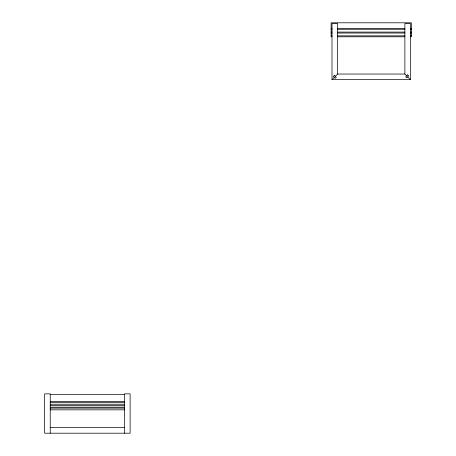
<?xml version="1.0" encoding="UTF-8"?>
<svg xmlns="http://www.w3.org/2000/svg" width="456" height="456" viewBox="0 0 456 456"><rect width="100%" height="100%" fill="white"/><g stroke="black" fill="none" stroke-linecap="round" stroke-linejoin="round"><path stroke-width="0.68" d="M335.308 76.351L337.611 74.043L337.611 23.587L332.008 23.587L332.008 79.646L334.316 77.338M331.124 28.329L332.008 28.329M337.611 28.329L404.831 28.329M410.491 28.329L411.369 28.329M331.124 29.269L332.008 29.269M337.611 29.269L404.831 29.269M410.491 29.269L411.369 29.269M331.124 32.091L332.008 32.091M337.611 32.091L404.882 32.091M410.491 32.091L411.369 32.091M331.124 33.032L332.008 33.032M337.611 33.032L404.882 33.032M410.491 33.032L411.369 33.032M331.124 35.853L332.008 35.853M337.611 35.853L404.882 35.853M410.491 35.853L411.369 35.853M332.008 36.793L331.124 36.793L331.124 22.8L411.369 22.8L411.369 36.793L410.491 36.793M337.611 36.793L404.882 36.793M337.611 74.043L404.882 74.043L406.695 75.856M332.008 79.646L410.491 79.646L410.491 23.587L404.882 23.587L404.882 74.043M50.234 394.429L124.511 394.429M50.234 401.337L124.511 401.337M50.234 402.323L124.511 402.323M50.234 404.233L124.511 404.233M50.234 405.321L124.511 405.321M50.234 407.174L124.511 407.174M50.234 408.103L124.511 408.103M50.234 409.841L124.511 409.841M50.234 427.597L124.511 427.597M407.687 76.842L410.491 79.646M124.511 433.2L124.511 393.853L130.12 393.853L130.12 433.2L44.631 433.2L44.631 393.853L50.234 393.853L50.234 433.2M334.316 75.36L333.325 76.351L335.308 78.329L336.294 77.338L334.316 75.36M407.687 74.864L405.703 76.842L406.695 77.834L408.679 75.856L407.687 74.864"/></g></svg>
